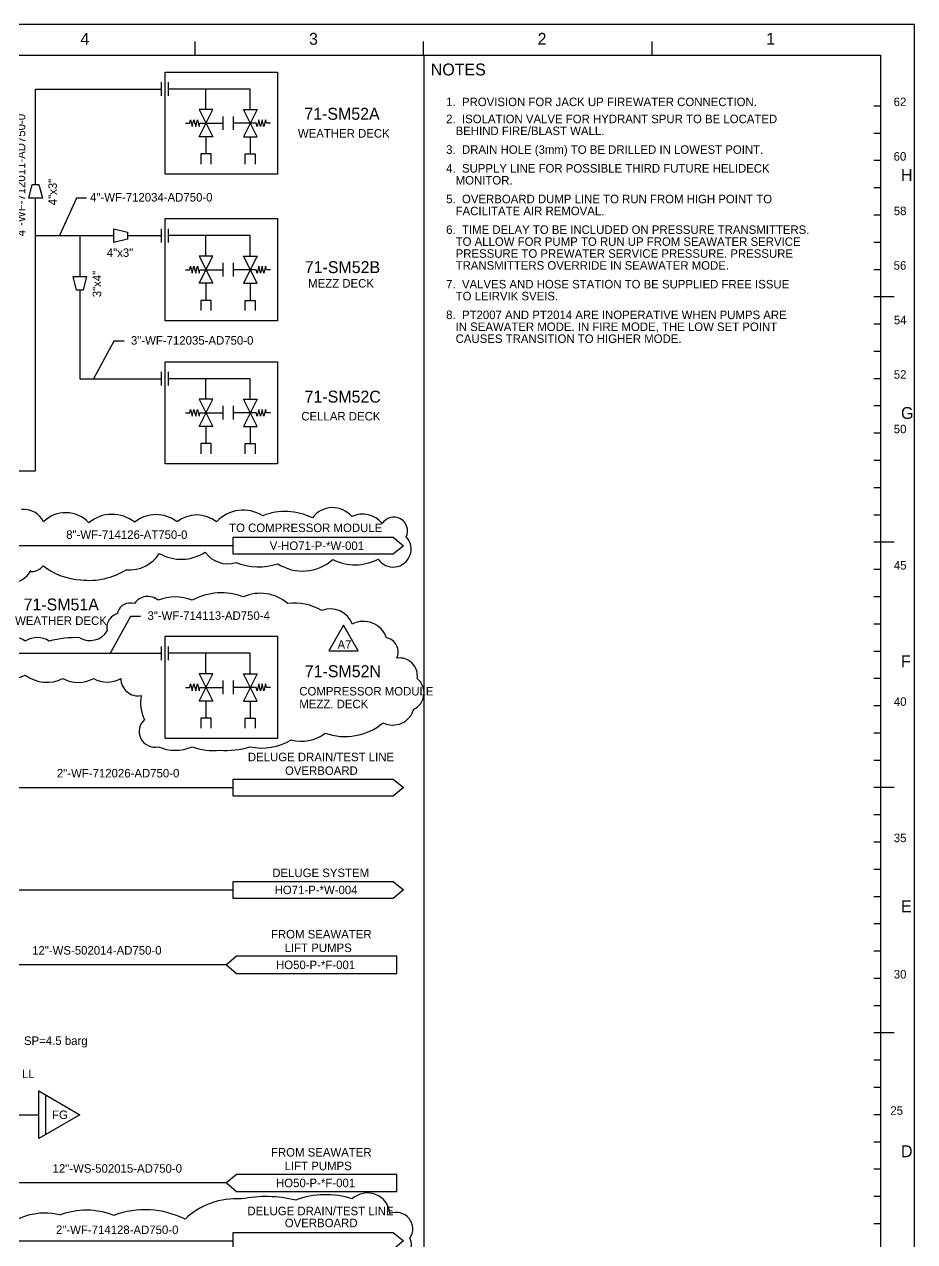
# Model space of a CAD drawing. Extents: x 0 to 840, y 0 to 594.
# Drawn here: x 578.7 to 840, y 236.8 to 594 of the extents above; entities that cross this region are included whole.
import ezdxf

# ---------------------------------------------------------------- set-up
doc = ezdxf.new("R2010")
doc.units = 0
for name, color, linetype in [('01-LIN-025-A', 7, 'Continuous'), ('08-LIN-050-A', 7, 'Continuous'), ('18-LIN-025-SP', 7, 'Continuous'), ('35-TXT-025', 7, 'Continuous'), ('36-TXT-035', 7, 'Continuous'), ('43-', 7, 'Continuous'), ('50-REV-035-TRNG', 7, 'Continuous'), ('51-REV-035-CLD', 7, 'Continuous')]:
    doc.layers.add(name, color=color, linetype=linetype)

msp = doc.modelspace()

# ---------------------------------------------------------------- linework, layer by layer
at = {"layer": '01-LIN-025-A'}
for p, q in [((619, 573), (619, 577)), ((621, 573), (621, 577)), ((632, 569), (632, 575)), ((632, 565), (637, 565)), ((637, 567), (637, 563)), ((640, 567), (640, 563)), ((645, 565), (640, 565)), ((632, 561), (632, 556)), ((645, 561), (645, 556)), ((580, 543), (581, 547)), ((581, 547), (583, 547)), ((583, 547), (584, 543)), ((584, 543), (580, 543)), ((605, 530), (605, 534)), ((605, 534), (609, 533)), ((609, 533), (609, 531)), ((619, 530), (619, 534)), ((621, 530), (621, 534)), ((609, 531), (605, 530)), ((632, 526), (632, 532)), ((632, 522), (637, 522)), ((637, 524), (637, 520)), ((640, 524), (640, 520)), ((645, 522), (640, 522)), ((593, 520), (597, 520)), ((594, 516), (593, 520)), ((597, 520), (596, 516)), ((632, 518), (632, 513)), ((645, 518), (645, 513)), ((596, 516), (594, 516)), ((619, 488), (619, 492)), ((621, 488), (621, 492)), ((632, 484), (632, 490)), ((632, 480), (637, 480)), ((637, 482), (637, 478)), ((640, 482), (640, 478)), ((645, 480), (640, 480)), ((632, 476), (632, 471)), ((645, 476), (645, 471)), ((640, 443.5), (687, 443.5)), ((640, 438.5), (640, 443.5)), ((687, 443.5), (690, 441)), ((690, 441), (687, 438.5)), ((687, 438.5), (640, 438.5)), ((619, 407.42), (619, 411.42)), ((621, 407.42), (621, 411.42)), ((632, 403.42), (632, 409.42)), ((637, 401.42), (637, 397.42)), ((640, 401.42), (640, 397.42)), ((632, 399.42), (637, 399.42)), ((645, 399.42), (640, 399.42)), ((632, 395.42), (632, 390.42)), ((645, 395.42), (645, 390.42)), ((640, 372.5), (687, 372.5)), ((640, 367.5), (640, 372.5)), ((687, 372.5), (690, 370)), ((690, 370), (687, 367.5)), ((687, 367.5), (640, 367.5)), ((640, 342.5), (687, 342.5)), ((640, 337.5), (640, 342.5)), ((687, 342.5), (690, 340)), ((690, 340), (687, 337.5)), ((687, 337.5), (640, 337.5)), ((641, 320.5), (638, 318)), ((638, 318), (641, 315.5)), ((688, 320.5), (641, 320.5)), ((688, 315.5), (688, 320.5)), ((641, 315.5), (688, 315.5)), ((585, 268.2), (585, 279.8)), ((641, 256.5), (638, 254)), ((638, 254), (641, 251.5)), ((688, 256.5), (641, 256.5)), ((688, 251.5), (688, 256.5)), ((641, 251.5), (688, 251.5)), ((640, 239.5), (687, 239.5)), ((640, 234.5), (640, 239.5)), ((687, 239.5), (690, 237)), ((690, 237), (687, 234.5))]:
    msp.add_line(p, q, dxfattribs=at)
for points in [[(628.72, 589), (628.72, 585)], [(695.8, 589), (695.8, 585)], [(762.88, 589), (762.88, 585)], [(645, 569), (645, 575), (621, 575)], [(634, 569), (630, 569), (634, 561), (630, 561), (634, 569)], [(643, 569), (647, 569), (643, 561), (647, 561), (643, 569)], [(830, 570), (828, 570)], [(626, 565), (627.25, 565), (627.5, 566), (628, 564), (628.5, 566), (629, 564), (629.5, 566), (630, 564), (630.25, 565), (632, 565)], [(651, 565), (649.75, 565), (649.5, 566), (649, 564), (648.5, 566), (648, 564), (647.5, 566), (647, 564), (646.75, 565), (645, 565)], [(830, 562), (828, 562)], [(633.5, 553), (633.5, 556), (630.5, 556), (630.5, 553)], [(643.5, 553), (643.5, 556), (646.5, 556), (646.5, 553)], [(830, 554), (828, 554)], [(597, 543), (594, 543), (589, 532)], [(830, 546), (828, 546)], [(830, 538), (828, 538)], [(645, 526), (645, 532), (621, 532)], [(830, 530), (828, 530)], [(634, 526), (630, 526), (634, 518), (630, 518), (634, 526)], [(643, 526), (647, 526), (643, 518), (647, 518), (643, 526)], [(626, 522), (627.25, 522), (627.5, 523), (628, 521), (628.5, 523), (629, 521), (629.5, 523), (630, 521), (630.25, 522), (632, 522)], [(651, 522), (649.75, 522), (649.5, 523), (649, 521), (648.5, 523), (648, 521), (647.5, 523), (647, 521), (646.75, 522), (645, 522)], [(830, 522), (828, 522)], [(633.5, 510), (633.5, 513), (630.5, 513), (630.5, 510)], [(643.5, 510), (643.5, 513), (646.5, 513), (646.5, 510)], [(830, 514), (828, 514)], [(834, 514), (830, 514)], [(830, 506), (828, 506)], [(608, 501), (605, 501), (599, 490)], [(830, 498), (828, 498)], [(645, 484), (645, 490), (621, 490)], [(830, 490), (828, 490)], [(634, 484), (630, 484), (634, 476), (630, 476), (634, 484)], [(643, 484), (647, 484), (643, 476), (647, 476), (643, 484)], [(626, 480), (627.25, 480), (627.5, 481), (628, 479), (628.5, 481), (629, 479), (629.5, 481), (630, 479), (630.25, 480), (632, 480)], [(651, 480), (649.75, 480), (649.5, 481), (649, 479), (648.5, 481), (648, 479), (647.5, 481), (647, 479), (646.75, 480), (645, 480)], [(830, 482), (828, 482)], [(830, 474), (828, 474)], [(633.5, 468), (633.5, 471), (630.5, 471), (630.5, 468)], [(643.5, 468), (643.5, 471), (646.5, 471), (646.5, 468)], [(830, 466), (828, 466)], [(830, 458), (828, 458)], [(830, 450), (828, 450)], [(830, 442), (828, 442)], [(834, 442), (830, 442)], [(830, 434), (828, 434)], [(830, 426), (828, 426)], [(612.84, 420.24), (609.84, 420.24), (603.84, 409.24)], [(830, 418), (828, 418)], [(645, 403.42), (645, 409.42), (621, 409.42)], [(830, 410), (828, 410)], [(626, 399.42), (627.25, 399.42), (627.5, 400.42), (628, 398.42), (628.5, 400.42), (629, 398.42), (629.5, 400.42), (630, 398.42), (630.25, 399.42), (632, 399.42)], [(634, 403.42), (630, 403.42), (634, 395.42), (630, 395.42), (634, 403.42)], [(643, 403.42), (647, 403.42), (643, 395.42), (647, 395.42), (643, 403.42)], [(651, 399.42), (649.75, 399.42), (649.5, 400.42), (649, 398.42), (648.5, 400.42), (648, 398.42), (647.5, 400.42), (647, 398.42), (646.75, 399.42), (645, 399.42)], [(830, 402), (828, 402)], [(830, 394), (828, 394)], [(633.5, 387.42), (633.5, 390.42), (630.5, 390.42), (630.5, 387.42)], [(643.5, 387.42), (643.5, 390.42), (646.5, 390.42), (646.5, 387.42)], [(830, 386), (828, 386)], [(830, 378), (828, 378)], [(830, 370), (828, 370)], [(834, 370), (830, 370)], [(830, 362), (828, 362)], [(830, 354), (828, 354)], [(830, 346), (828, 346)], [(830, 338), (828, 338)], [(830, 330), (828, 330)], [(830, 322), (828, 322)], [(830, 314), (828, 314)], [(830, 306), (828, 306)], [(830, 298), (828, 298)], [(834, 298), (830, 298)], [(830, 290), (828, 290)], [(583, 281), (595, 274), (583, 267), (583, 281)], [(830, 282), (828, 282)], [(830, 274), (828, 274)], [(830, 266), (828, 266)], [(830, 258), (828, 258)], [(830, 250), (828, 250)], [(830, 242), (828, 242)]]:
    msp.add_lwpolyline(points, dxfattribs=at)
at = {"layer": '08-LIN-050-A'}
for p, q in [((696, 585), (696, 70)), ((582, 532), (582, 543)), ((582, 532), (595, 532)), ((595, 532), (595, 520)), ((595, 532), (605, 532)), ((609, 532), (619, 532)), ((640, 441), (550, 441)), ((456, 340), (640, 340)), ((638, 318), (494, 318)), ((638, 254), (494, 254)), ((354, 237), (640, 237))]:
    msp.add_line(p, q, dxfattribs=at)
msp.add_lwpolyline([(25, 585), (830, 585), (830, 10), (25, 10)], close=True, dxfattribs=at)
for points in [[(582, 547), (582, 575), (619, 575)], [(558, 463), (582, 463), (582, 532)], [(595, 516), (595, 490), (619, 490)], [(446, 358), (446, 370), (640, 370)]]:
    msp.add_lwpolyline(points, dxfattribs=at)
at = {"layer": '18-LIN-025-SP'}
for p, q in [((619, 409.38), (546.38, 409.38)), ((551, 274), (583, 274))]:
    msp.add_line(p, q, dxfattribs=at)
for points in [[(653, 580), (653, 550), (620, 550), (620, 580), (653, 580)], [(653, 537), (653, 507), (620, 507), (620, 537), (653, 537)], [(653, 495), (653, 465), (620, 465), (620, 495), (653, 495)], [(653, 414.42), (653, 384.42), (620, 384.42), (620, 414.42), (653, 414.42)]]:
    msp.add_lwpolyline(points, dxfattribs=at)
at = {"layer": '43-'}
msp.add_lwpolyline([(0, 594), (0, 0), (840, 0), (840, 594)], close=True, dxfattribs=at)
at = {"layer": '50-REV-035-TRNG'}
msp.add_lwpolyline([(672.38, 417.69), (668.05, 410.19), (676.71, 410.19)], close=True, dxfattribs=at)
at = {"layer": '51-REV-035-CLD'}
for centre, radius, start, end in [((578.63, 445.36), 6.27, 25.1063, 97.3422), ((590.84, 441.33), 9.35, 43.4446, 134.3723), ((604.44, 439.38), 10.8, 51.9885, 129.0929), ((617.39, 440.1), 10.02, 52.1932, 128.9765), ((642.94, 440.71), 10.73, 57.7988, 137.1147), ((655.25, 433.02), 18.02, 63.5911, 111.4282), ((669.18, 444.85), 7.33, 39.8003, 143.9774), ((677.97, 442.9), 7.35, 38.8122, 115.4295), ((629.3, 440.68), 9.34, 51.7946, 128.2054), ((687.13, 445.31), 4.07, 334.7454, 147.303), ((686.95, 439.99), 5.26, 213.4166, 42.8386), ((609.62, 444.15), 10.24, 264.4089, 328.1609), ((624.74, 449.76), 12.75, 239.7456, 303.4978), ((638.38, 443.79), 8.08, 215.2297, 287.4053), ((647.47, 452.72), 17.93, 248.1315, 288.3244), ((660.33, 446.89), 13.32, 237.1337, 311.8737), ((675.77, 449.78), 14.39, 242.9478, 298.1439), ((574.72, 436.77), 6.61, 243.187, 333.2025), ((580.54, 438.29), 4.9, 264.9343, 319.7867), ((596.28, 450.25), 19.3, 231.571, 267.0203), ((597.77, 451.2), 20.37, 262.9895, 302.1965), ((614.95, 421.32), 4.78, 50.4038, 145.8564), ((623, 413), 13, 67.3801, 112.6199), ((636.58, 409.25), 17.94, 69.0389, 118.5892), ((647.93, 414.79), 12.25, 48.7826, 113.725), ((609.79, 420.36), 3.84, 71.5651, 170.3625), ((658, 408), 16.12, 60.2551, 97.125), ((668.5, 415.5), 6.96, 21.0375, 111.0375), ((607, 417), 4.12, 104.0362, 194.0362), ((678.27, 411.68), 7.12, 19.0137, 117.3835), ((598, 419), 5.83, 239.0362, 329.0362), ((576, 409), 5, 53.1301, 126.8699), ((582.5, 407.5), 6.52, 57.5288, 122.4712), ((594, 382), 32.02, 88.2101, 104.4703), ((684.17, 409.83), 4.25, 334.44, 78.6901), ((688.83, 402.83), 5.23, 350.8377, 99.1623), ((574, 415), 13, 247.3801, 292.6199), ((585.32, 411.56), 10.64, 233.5418, 296.0693), ((594.5, 410.5), 9.62, 242.1027, 297.8973), ((603, 409), 8.06, 240.2551, 299.7449), ((612.14, 402.07), 5.14, 180.7957, 279.5931), ((690.64, 397.82), 5.37, 296.131, 51.1886), ((624, 395), 11.18, 169.6952, 206.5651), ((686.79, 394.86), 6.49, 244.5638, 343.3612), ((617, 386.5), 4.61, 130.6013, 282.5288), ((660, 395), 11.4, 254.7449, 307.875), ((672.84, 402.56), 17.56, 250.5626, 309.4534), ((648.5, 398), 16.38, 257.6609, 301.2637), ((623, 393.5), 12.54, 246.5014, 293.4986), ((634, 397.5), 16.62, 248.8387, 276.9112), ((638, 404), 23.09, 265.0303, 287.6501), ((667.16, 225.97), 24.59, 71.6068, 110.9979), ((679.41, 244.45), 6.61, 4.7804, 132.7888), ((640.88, 227.64), 21.72, 85.9643, 133.7427), ((649.55, 214.05), 35.96, 75.8366, 101.4561), ((584.69, 226.87), 18.28, 75.8213, 134.8551), ((596.9, 224.18), 21.82, 68.2317, 110.7539), ((614.17, 220.43), 25.71, 62.9433, 110.9079), ((687.84, 240.49), 4.87, 325.6885, 112.2514), ((687.3, 235.64), 5.03, 210.2451, 24.8211)]:
    msp.add_arc(centre, radius, start, end, dxfattribs=at)

# ---------------------------------------------------------------- texts
at = {"layer": '35-TXT-025'}
for s, p in [('1.  PROVISION FOR JACK UP FIREWATER CONNECTION.', (702.5, 570)), ('62', (833.84, 570)), ('2.  ISOLATION VALVE FOR HYDRANT SPUR TO BE LOCATED', (702.5, 565)), ('WEATHER DECK', (659, 560.75)), ('   BEHIND FIRE/BLAST WALL.', (702.5, 561.5)), ('3.  DRAIN HOLE (3mm) TO BE DRILLED IN LOWEST POINT.', (702.5, 556)), ('60', (833.83, 554)), ('4.  SUPPLY LINE FOR POSSIBLE THIRD FUTURE HELIDECK', (702.5, 550.5)), ('   MONITOR.', (702.5, 547)), ('4"-WF-712034-AD750-0', (598, 542)), ('5.  OVERBOARD DUMP LINE TO RUN FROM HIGH POINT TO', (702.5, 541.5)), ('   FACILITATE AIR REMOVAL.', (702.5, 538)), ('58', (833.87, 538)), ('6.  TIME DELAY TO BE INCLUDED ON PRESSURE TRANSMITTERS.', (702.5, 532.5)), ('   TO ALLOW FOR PUMP TO RUN UP FROM SEAWATER SERVICE', (702.5, 529)), ('4"x3"', (602.91, 525.75)), ('   PRESSURE TO PREWATER SERVICE PRESSURE. PRESSURE', (702.5, 525.5)), ('   TRANSMITTERS OVERRIDE IN SEAWATER MODE.', (702.5, 522)), ('56', (833.84, 522)), ('MEZZ DECK', (662, 516.75)), ('7.  VALVES AND HOSE STATION TO BE SUPPLIED FREE ISSUE', (702.5, 516.5)), ('   TO LEIRVIK SVEIS.', (702.5, 513)), ('8.  PT2007 AND PT2014 ARE INOPERATIVE WHEN PUMPS ARE', (702.5, 507.5)), ('54', (833.9, 506)), ('   IN SEAWATER MODE. IN FIRE MODE, THE LOW SET POINT', (702.5, 504)), ('3"-WF-712035-AD750-0', (610, 500)), ('   CAUSES TRANSITION TO HIGHER MODE.', (702.5, 500.5)), ('52', (833.87, 490)), ('CELLAR DECK', (660, 477.75)), ('50', (833.86, 474)), ('TO COMPRESSOR MODULE', (638.81, 445)), ('8"-WF-714126-AT750-0', (591, 443)), ('V-HO71-P-*W-001', (650.73, 439.75)), ('45', (833.9, 434)), ('3"-WF-714113-AD750-4', (614.84, 419.24)), ('WEATHER DECK', (576, 417.75)), ('COMPRESSOR MODULE', (659.4, 397.05)), ('40', (833.9, 394)), ('MEZZ. DECK', (659.4, 393.3)), ('DELUGE DRAIN/TEST LINE', (644.31, 377.75)), ('2"-WF-712026-AD750-0', (588.27, 373)), ('OVERBOARD', (655.2, 373.75)), ('35', (833.87, 354)), ('DELUGE SYSTEM', (651.47, 343.75)), ('HO71-P-*W-004', (652.17, 338.75)), ('FROM SEAWATER', (651.09, 325.75)), ('12"-WS-502014-AD750-0', (581, 321)), ('LIFT PUMPS', (655.11, 321.75)), ('HO50-P-*F-001', (652.57, 316.75)), ('30', (833.86, 314)), ('SP=4.5 barg', (578.6, 294.5)), ('LL', (578, 284.75)), ('FG', (586.84, 272.75)), ('25', (832.87, 274)), ('FROM SEAWATER', (651.09, 261.75)), ('12"-WS-502015-AD750-0', (587, 257)), ('LIFT PUMPS', (655.11, 257.75)), ('HO50-P-*F-001', (652.57, 252.75)), ('DELUGE DRAIN/TEST LINE', (644.17, 244.51)), ('OVERBOARD', (655.14, 241)), ('2"-WF-714128-AD750-0', (588, 239))]:
    msp.add_text(s, height=2.5, dxfattribs=at).set_placement(p)
for s, p in [('4"-WF-712011-AD750-0', (578.97, 531.79)), ('4"x3"', (588.25, 540.91)), ('3"x4"', (601.25, 513.91))]:
    msp.add_text(s, height=2.5, rotation=89.9544, dxfattribs=at).set_placement(p)
at = {"layer": '36-TXT-035'}
for s, p in [('4', (595.18, 588)), ('3', (662.26, 588)), ('2', (729.34, 588)), ('1', (796.42, 588)), ('NOTES', (698, 579)), ('71-SM52A', (660.88, 566)), ('H', (836, 548.06)), ('71-SM52B', (661.02, 521)), ('71-SM52C', (660.96, 483)), ('G', (836, 478.19)), ('71-SM51A', (578.48, 422)), ('F', (836, 405.31)), ('71-SM52N', (661.02, 402.42)), ('E', (836, 333.44)), ('D', (836, 261.56))]:
    msp.add_text(s, height=3.5, dxfattribs=at).set_placement(p)
at = {"layer": '50-REV-035-TRNG'}
msp.add_text('A7', height=2.5, dxfattribs=at).set_placement((670.63, 410.74))

doc.saveas('drawing.dxf')
